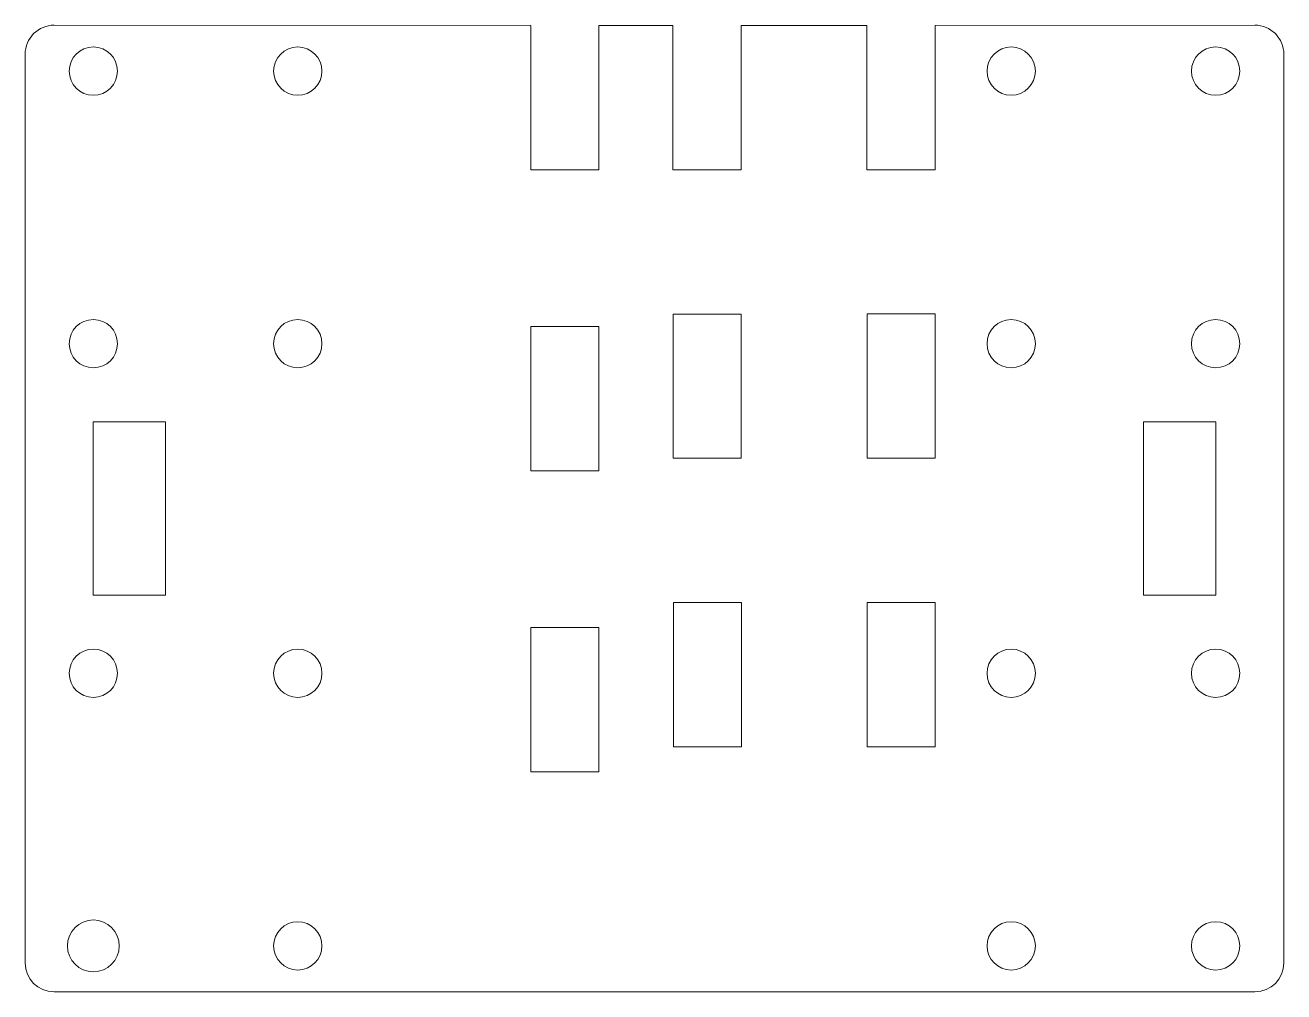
# Model space of a CAD drawing. Header units: inches. Extents: x 10.54 to 14.9, y 5.67 to 9.02.
import ezdxf

# ---------------------------------------------------------------- set-up
doc = ezdxf.new("R2010")
doc.units = ezdxf.units.IN
doc.header["$MEASUREMENT"] = 0

msp = doc.modelspace()

# ---------------------------------------------------------------- linework, layer by layer
at = {"color": 7, "linetype": 'Continuous', "lineweight": 15}
for p, q in [((10.6401, 9.0225), (12.2923, 9.0209)), ((12.2923, 8.5209), (12.2923, 9.0209)), ((12.5283, 9.0211), (12.785, 9.0213)), ((12.5283, 8.5209), (12.5283, 9.0211)), ((12.785, 9.0213), (12.785, 8.5214)), ((13.0213, 9.0213), (13.4573, 9.0219)), ((13.0213, 9.0213), (13.0213, 8.5214)), ((13.4573, 8.5217), (13.4573, 9.0219)), ((13.6934, 9.0219), (14.8021, 9.0225)), ((13.6934, 8.5217), (13.6934, 9.0219)), ((10.54, 5.772), (10.54, 8.9225)), ((14.9022, 5.772), (14.9022, 8.9225)), ((12.2923, 8.5209), (12.5283, 8.5209)), ((12.785, 8.5214), (13.0213, 8.5214)), ((13.4573, 8.5217), (13.6934, 8.5217)), ((12.7859, 8.0214), (12.7859, 7.5213)), ((13.0216, 8.0214), (12.7859, 8.0214)), ((13.0216, 8.0214), (13.0216, 7.5213)), ((13.4579, 7.5217), (13.4579, 8.0219)), ((13.4579, 8.0219), (13.6936, 8.0219)), ((13.6936, 7.5217), (13.6936, 8.0219)), ((12.2923, 7.9776), (12.5283, 7.9776)), ((12.2923, 7.9776), (12.2923, 7.4776)), ((12.5283, 7.9776), (12.5283, 7.4776)), ((10.776, 7.0473), (10.776, 7.6473)), ((10.776, 7.6473), (11.026, 7.6473)), ((11.026, 7.6473), (11.026, 7.0473)), ((14.4162, 7.6473), (14.4162, 7.0473)), ((14.6662, 7.6473), (14.4162, 7.6473)), ((14.6662, 7.0473), (14.6662, 7.6473)), ((13.0216, 7.5213), (12.7859, 7.5213)), ((13.4579, 7.5217), (13.6936, 7.5217)), ((12.2923, 7.4776), (12.5283, 7.4776)), ((11.026, 7.0473), (10.776, 7.0473)), ((14.4162, 7.0473), (14.6662, 7.0473)), ((12.7865, 7.0214), (12.7865, 6.5213)), ((13.0222, 7.0214), (12.7865, 7.0214)), ((13.0222, 7.0214), (13.0222, 6.5213)), ((13.4585, 6.5217), (13.4585, 7.0219)), ((13.4585, 7.0219), (13.6942, 7.0219)), ((13.6942, 6.5217), (13.6942, 7.0219)), ((12.2923, 6.9343), (12.5283, 6.9343)), ((12.2923, 6.9343), (12.2923, 6.4343)), ((12.5283, 6.9343), (12.5283, 6.4343)), ((13.0222, 6.5213), (12.7865, 6.5213)), ((13.4585, 6.5217), (13.6942, 6.5217)), ((12.2923, 6.4343), (12.5283, 6.4343)), ((14.8022, 5.672), (10.64, 5.672))]:
    msp.add_line(p, q, dxfattribs=at)
for centre, radius in [((10.7762, 8.8634), 0.0837), ((11.4848, 8.8634), 0.0837), ((13.9573, 8.8634), 0.0837), ((14.6659, 8.8634), 0.0837), ((10.7762, 7.9186), 0.0837), ((11.4848, 7.9186), 0.0837), ((13.9573, 7.9186), 0.0837), ((14.6659, 7.9186), 0.0837), ((10.7762, 6.7761), 0.0837), ((11.4848, 6.7761), 0.0837), ((13.9573, 6.7761), 0.0837), ((14.6659, 6.7761), 0.0837), ((10.7762, 5.8312), 0.0898), ((11.4848, 5.8312), 0.0837), ((13.9573, 5.8312), 0.0837), ((14.6659, 5.8312), 0.0837)]:
    msp.add_circle(centre, radius, dxfattribs=at)
for centre, start, end in [((10.64, 8.9225), 89.9455, 180), ((14.8022, 8.9225), 360, 90.0359), ((10.64, 5.772), 180, 270), ((14.8022, 5.772), 270, 0)]:
    msp.add_arc(centre, 0.1, start, end, dxfattribs=at)

doc.saveas('drawing.dxf')
